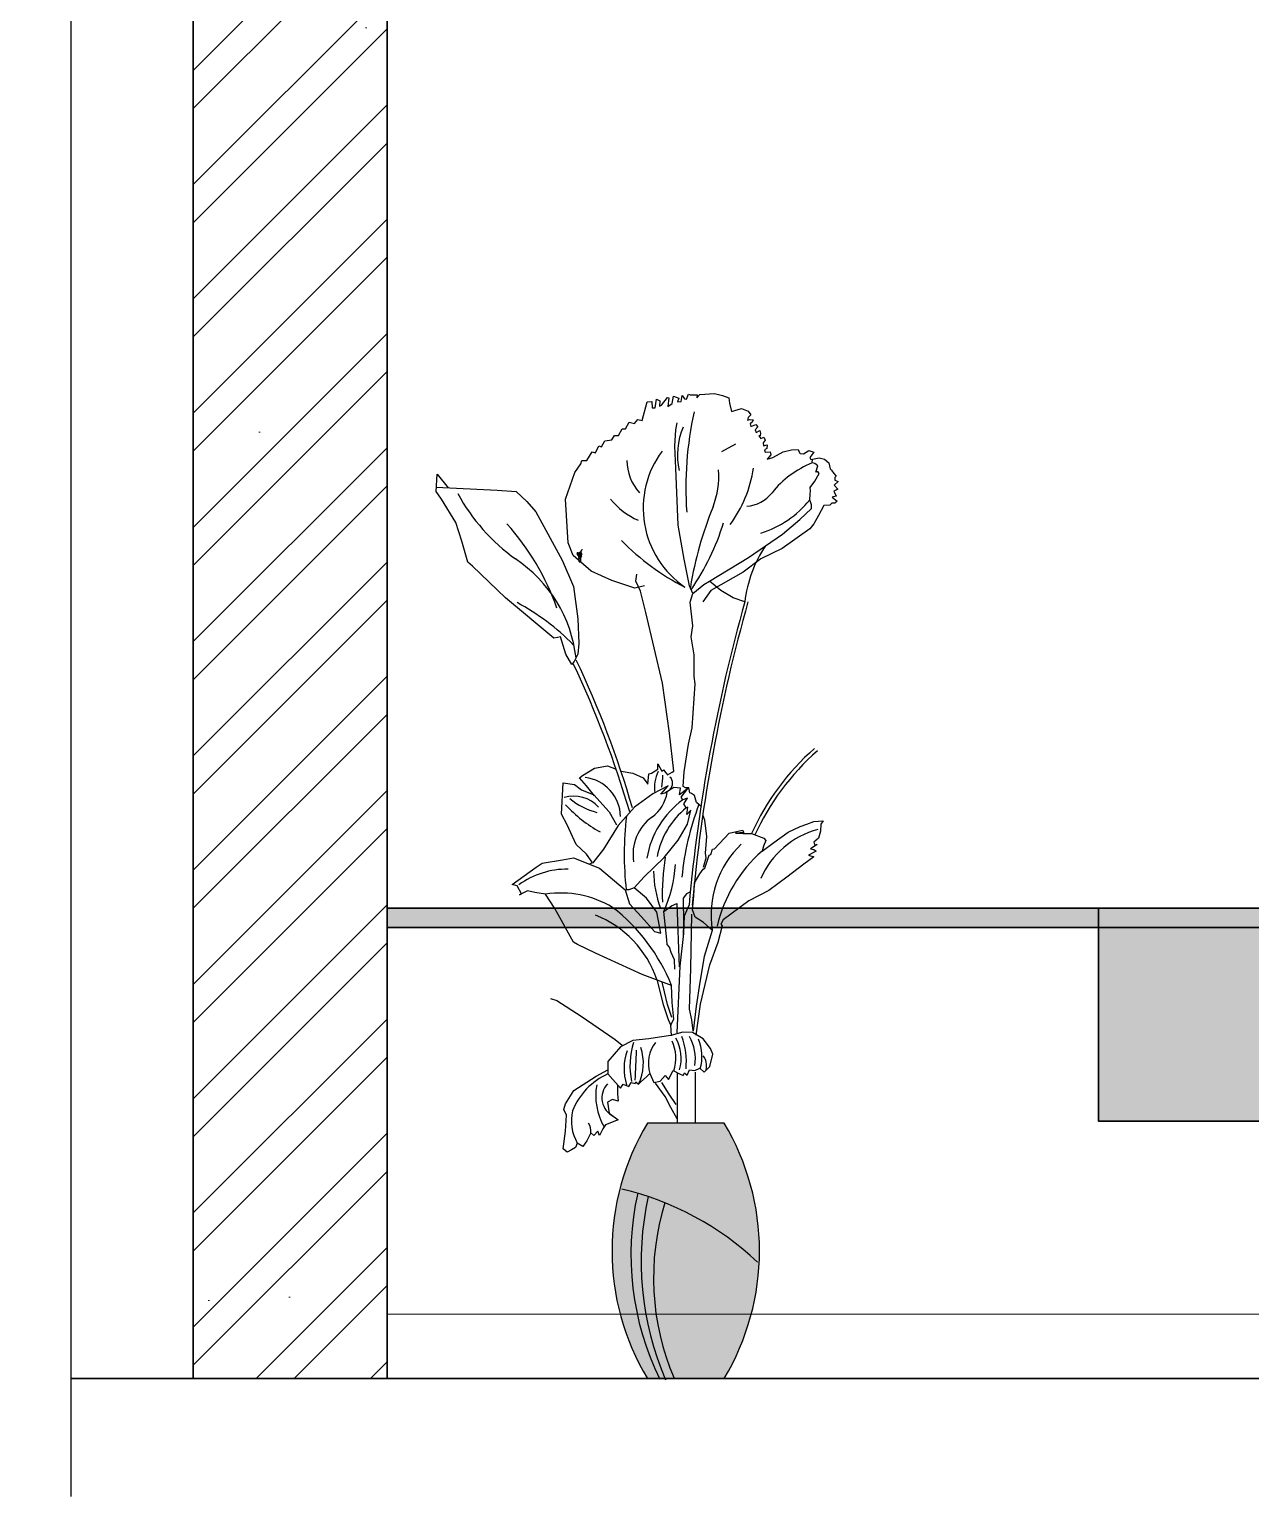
# Model space of a CAD drawing. Header units: millimetres. Extents: x 35877 to 3066687, y -650199 to -40525.
# Drawn here: x 149088 to 149144.7, y -179449.6 to -179381.5 of the extents above; entities that cross this region are included whole.
import ezdxf

# ---------------------------------------------------------------- set-up
doc = ezdxf.new("R2010")
doc.units = ezdxf.units.MM
doc.header["$MEASUREMENT"] = 0
doc.layers.add('AR HATCH-7', color=7, linetype='Continuous')
doc.layers.add('Interior', color=250, linetype='Continuous')
for name, color, linetype, lineweight in [('dim05', 1, 'Continuous', 13), ('el', 7, 'Continuous', 20), ('FURNITURE', 32, 'Continuous', 9), ('interior hatch', 253, 'Continuous', 5), ('SECTION ( SLAB PLine )', 104, 'Continuous', 30), ('XX~SLAB ( BEAM )~ ( DIM )', 7, 'Continuous', 9)]:
    doc.layers.add(name, color=color, linetype=linetype, lineweight=lineweight)

# ---------------------------------------------------------------- blocks, each defined once
blk = doc.blocks.new('A$C92db4de1')
h = blk.add_hatch(color=256)
h.dxf.hatch_style = 1
h.set_gradient(color1=(147, 149, 152), tint=1, name='CYLINDER')
h.paths.add_polyline_path([(13.35470408086258, 11.91123952606358), (9.795742517169856, 11.91123952606358, 0.2767160405686562), (9.795742517169856, 0.04803430116044183), (10.36105263055288, 0.04803430116044183, -0.1705623146553834), (9.345575379215006, 8.65010278155205, -0.02451028046727435), (10.61062077619863, 8.210756807691723, 0.1789257259584623), (11.04091307537965, 0.04803430116044183), (13.35470408086258, 0.04803430116044183, 0.2767160405686562)])
h.paths.add_polyline_path([(10.61062077619863, 8.210756807691723, 0.01507432830631594), (9.83753857636475, 8.495698098842695, 0.1572902252740674), (10.61889138056722, 0.04803430116044183), (11.04091307537965, 0.04803430116044183, -0.1789257259584624)], flags=17)
h.paths.add_polyline_path([(9.83753857636475, 8.495698098842695, 0.009432467090609287), (9.345575379215006, 8.65010278155205, 0.1705623146553833), (10.36105263055288, 0.04803430116044183), (10.61889138056722, 0.04803430116044183, -0.1572902252740675)], flags=17)
at = {"color": 116, "true_color": 0x136734}
blk.add_line((13.24454338903524, 43.07755484143308), (13.90270903360943, 43.44362366286259), dxfattribs=at)
at = {"color": 18, "true_color": 0x000000}
for p, q in [((6.531763522205438, 38.32534171174484), (6.528822239146393, 38.32534171174484)), ((6.533347135602526, 38.32398582745373), (6.531084575894056, 38.32398582745373)), ((6.531537132450467, 38.32534171174484), (6.531537132450467, 38.32963532456597)), ((6.536062251863768, 38.32172597872886), (6.53244224555965, 38.3212740588715)), ((6.537645865260856, 38.31969221464533), (6.534025858851237, 38.31969221464533)), ((6.534252248711709, 38.32375986753141), (6.534252248711709, 38.32601971624354)), ((6.539682258171524, 38.31788441048411), (6.535383528513194, 38.31765832584097)), ((6.53628841866157, 38.3212740588715), (6.53628841866157, 38.32534171174484)), ((6.542397151475598, 38.3153986018242), (6.536514585357509, 38.31494655725874)), ((6.538098421817267, 38.31946625471028), (6.538098421817267, 38.32217802329251)), ((6.546017157783353, 38.31065294443761), (6.53855097837004, 38.30974910472469)), ((6.543980987829855, 38.31359067296762), (6.539229701618751, 38.31291279317702)), ((6.539908424969326, 38.31765832584097), (6.539908424969326, 38.32037009443775)), ((6.552645583469712, 38.38264637259454), (6.540201951047493, 38.37970864407725)), ((6.542397151475598, 38.31494655725874), (6.542849708028371, 38.31991817458038)), ((6.546277004221338, 38.28346916652299), (6.543335721158655, 38.28166136236177)), ((6.544433544386266, 38.31336471303257), (6.545338434429141, 38.31788441048411)), ((6.54899189741991, 38.28392121108664), (6.546955727466411, 38.28075739794076)), ((6.551707013681153, 38.28482505081411), (6.548313174065697, 38.2859549751829)), ((6.551707013681153, 38.28437313095674), (6.549897010525456, 38.28053143800571)), ((6.554229419823969, 38.38242041267404), (6.550835580212151, 38.38083856844787)), ((6.551899723795941, 38.3038735229693), (6.551899723795941, 38.30929706014649)), ((6.555327020090772, 38.28572901524785), (6.552838293588138, 38.28663297968342)), ((6.553257170500729, 38.30274359861323), (6.553257170500729, 38.30545536719546)), ((6.558268303047953, 38.28708489953897), (6.553517016833212, 38.28979666813575)), ((6.554003030068998, 38.38242041267404), (6.554003030068998, 38.38626210562506)), ((6.55671814633024, 38.38196849280394), (6.554455586621771, 38.3788048043516)), ((6.55555318678671, 38.2852770953923), (6.555100630230299, 38.28301724665289)), ((6.558720636643557, 38.28640689505301), (6.556458299892256, 38.28233924216693)), ((6.557396869684453, 38.38219445273899), (6.557396869684453, 38.38581018575496)), ((6.559659429389285, 38.38129048830342), (6.557849426237226, 38.37970864407725)), ((6.560304472997814, 38.28753681940907), (6.558041913289344, 38.29002262805625)), ((6.559885596085223, 38.38174253286888), (6.559659429389285, 38.38581018575496)), ((6.56347192285466, 38.28889270370018), (6.559851916445041, 38.29070063255676)), ((6.560757029554225, 38.28708489953897), (6.560078306305513, 38.28256532679552)), ((6.562374322587857, 38.38106452838292), (6.560338152637996, 38.37790083993059)), ((6.563279435697041, 38.38106452838292), (6.562374322587857, 38.38400238159375)), ((6.563698312613269, 38.28844078384464), (6.562567032706283, 38.28256532679552)), ((6.566865762364614, 38.28889270370018), (6.56347192285466, 38.28392121108664)), ((6.566639595566812, 38.2895707082007), (6.565055759212555, 38.29160447229697)), ((6.569354488870886, 38.29002262805625), (6.566865762364614, 38.28392121108664)), ((6.567770652411127, 38.28979666813575), (6.567091929162416, 38.29318631652313)), ((6.575269619417668, 38.33332326001619), (6.572102169560821, 38.33332326001619)), ((6.57391217271288, 38.3358090686761), (6.573459616160108, 38.34032864141955)), ((6.576174509464181, 38.33151545585497), (6.573685782957909, 38.33106353598487)), ((6.575043229557195, 38.33332326001619), (6.576400899219152, 38.33965076162895)), ((6.578210902371211, 38.32835176740264), (6.575043229557195, 38.32835176740264)), ((6.580699628877483, 38.32405802988796), (6.576174509464181, 38.32451007445161)), ((6.58250963203318, 38.32270214558412), (6.576174509464181, 38.32066838150058)), ((6.576400899219152, 38.33015957156385), (6.57798451261624, 38.33513118887095)), ((6.57798451261624, 38.32789972283899), (6.578663235966815, 38.33309730008114)), ((6.583640911936527, 38.32021646163048), (6.578663235966815, 38.31976441706684)), ((6.580925795675284, 38.32518795424403), (6.581152185433893, 38.33241942028872)), ((6.582057075476769, 38.3220242657917), (6.582735798830981, 38.3267697984702)), ((6.584772191843513, 38.31953845713178), (6.584772191843513, 38.32338015008281)), ((6.594122202004655, 38.2063694429562), (6.592312198848958, 38.20275370992749)), ((6.597215824163868, 38.35908506160013), (6.592690927809599, 38.3595371061765)), ((6.596384761709487, 38.2059175230861), (6.594348591759626, 38.20343171442619)), ((6.595253481806139, 38.20659540287852), (6.594574758557428, 38.20975921603713)), ((6.599704550666502, 38.35614733308284), (6.595858377564582, 38.35614733308284)), ((6.597742208308773, 38.2063694429562), (6.597516041616473, 38.21179298012066)), ((6.600457324573654, 38.20614348302115), (6.598194764865184, 38.20162391026497)), ((6.603172217874089, 38.2063694429562), (6.598420931662986, 38.20230179007012)), ((6.600457324573654, 38.20682136281357), (6.598873488215759, 38.21021113590723)), ((6.602419666931382, 38.35185372027445), (6.599704550666502, 38.35185372027445)), ((6.601288387129898, 38.35411356899931), (6.601288387129898, 38.35976306609882)), ((6.602493494523515, 38.20614348302115), (6.602267327831214, 38.20840333174601)), ((6.602872223484155, 38.35185372027445), (6.602872223484155, 38.36247483469378)), ((6.604003503391141, 38.3509497558407), (6.604908393434016, 38.3563732930179)), ((6.607244780738256, 38.20682136281357), (6.604077330983273, 38.20885525160338)), ((6.604908393434016, 38.34823798724574), (6.605587116788229, 38.35275768469546)), ((6.608376060641604, 38.20614348302115), (6.605434777582559, 38.20071994584396)), ((6.605660944380361, 38.20569156315105), (6.605660944380361, 38.20343171442619)), ((6.610412230595102, 38.2059175230861), (6.606792224181845, 38.20252775000517)), ((6.644231520833273, 38.38682264088129), (6.640787719417858, 38.38911578502666)), ((6.645379529029015, 38.38108971817564), (6.641935504550929, 38.3845294967341)), ((6.646527314158448, 38.3673307285917), (6.641935504550929, 38.36847723831124)), ((6.645379529029015, 38.37535679545726), (6.643083512637531, 38.37650342988309)), ((6.647675322354189, 38.36159780588605), (6.643083512637531, 38.36159780588605)), ((6.652267131961707, 38.35701139288722), (6.644231520833273, 38.35701139288722)), ((6.646527314158448, 38.38682264088129), (6.651119123765966, 38.39255556359967)), ((6.646527314158448, 38.38108971817564), (6.651119123765966, 38.38567613116174)), ((6.646527314158448, 38.37421016102962), (6.651119123765966, 38.37764993960263)), ((6.647675322354189, 38.36847723831124), (6.652267131961707, 38.37077050716471)), ((6.655711156439793, 38.35013196046202), (6.648823330546293, 38.35013196046202)), ((6.651119123765966, 38.35815802731304), (6.655711156439793, 38.36847723831124)), ((6.654563148244051, 38.34898532603438), (6.659154957960709, 38.35930453703259)), ((6.679817989825096, 38.37077050716471), (6.691297625537118, 38.37421016102962)), ((6.683262014408683, 38.37879657402846), (6.690149617341376, 38.37879657402846)), ((6.689001609149273, 38.40516804345134), (6.684409799538116, 38.40516804345134)), ((6.687853824016202, 38.39714197658577), (6.684409799538116, 38.39943512073114)), ((6.690149617341376, 38.41663388887537), (6.686705815824098, 38.42122017716792)), ((6.686705815824098, 38.3845294967341), (6.693593418756791, 38.38567613116174)), ((6.687853824016202, 38.39140905386739), (6.695889435144636, 38.39255556359967)), ((6.690149617341376, 38.4040214090237), (6.695889435144636, 38.40746118759671)), ((6.690149617341376, 38.39714197658577), (6.694741426952532, 38.39943512073114)), ((6.691297625537118, 38.41663388887537), (6.694741426952532, 38.42122017716792)), ((6.716552690075332, 38.25381865934651), (6.716552690075332, 38.25955158205215)), ((6.716552690075332, 38.25267214962696), (6.723440293008025, 38.25267214962696)), ((6.719535285650636, 38.33873121604847), (6.730087975174683, 38.33305195581852)), ((6.720415368403337, 38.33812378625771), (6.720973870957096, 38.34314403733151)), ((6.72114449968285, 38.25955158205215), (6.72114449968285, 38.26528450477235)), ((6.72114449968285, 38.25840507233261), (6.728032102619181, 38.25840507233261)), ((6.722649155446561, 38.33951832814819), (6.727675455047574, 38.33812378625771)), ((6.724603914277395, 38.34119170360827), (6.725162416831154, 38.34816416369904)), ((6.726352134213812, 38.21854172492385), (6.729901212544064, 38.21837287847848)), ((6.72764406261922, 38.34197571745426), (6.732517040029052, 38.3371081548612)), ((6.727873295203608, 38.22056725868606), (6.72871818643398, 38.22512474082578)), ((6.728032102619181, 38.27101742749073), (6.733771920524305, 38.27101742749073)), ((6.728211207126151, 38.22022969050158), (6.733281000313582, 38.22022969050158)), ((6.728233957601333, 38.34509624633392), (6.728233957601333, 38.35402104014975)), ((6.729180110811285, 38.26987091777119), (6.729180110811285, 38.28019012876939)), ((6.729540276057378, 38.34359797758043), (6.735223595536809, 38.33954165855903)), ((6.730188493369496, 38.34704858005898), (6.730188493369496, 38.35457883196977)), ((6.733450067808008, 38.22174880964485), (6.730239124357468, 38.22174880964485)), ((6.730577259342681, 38.22225522426197), (6.731929129775381, 38.22546230899752)), ((6.732774021005753, 38.22411191159154), (6.733619135193294, 38.22715027458798)), ((6.733450067808008, 38.22377434340706), (6.739195907797694, 38.22326792880267)), ((6.734066359917051, 38.34880058401723), (6.740561806815094, 38.34393286379236)), ((6.734097787964856, 38.34955870560225), (6.734097787964856, 38.35485779023293)), ((6.734919928614545, 38.27445720606374), (6.734919928614545, 38.28706968590086)), ((6.734971005731495, 38.2249558943804), (6.738688928489864, 38.22444947976328)), ((6.73577307245796, 38.35178987286963), (6.73577307245796, 38.36043570842048)), ((6.735816120024538, 38.22529346256488), (6.736154031841579, 38.22917580834837)), ((6.736067713747616, 38.27675035019638), (6.741807531550876, 38.2778969846222)), ((6.737506125442451, 38.22664385997086), (6.74257591863352, 38.22546230899752)), ((6.738007082563854, 38.35374220659287), (6.738007082563854, 38.35792570758349)), ((6.738857995878789, 38.22715027458798), (6.739027063369576, 38.2310324956652)), ((6.739511738225701, 38.28477654175549), (6.739511738225701, 38.29509575276643)), ((6.739511738225701, 38.28362990734058), (6.748695357546239, 38.2824833976083)), ((6.739871954599948, 38.22799425737503), (6.745617794589634, 38.22765668920511)), ((6.741079001149046, 38.48060073158922), (6.741079001149046, 38.4898590447101)), ((6.741224048095319, 38.22934465478102), (6.741392892523436, 38.2317077567277)), ((6.741807531550876, 38.48198930756917), (6.749843365741981, 38.48542908614218)), ((6.742068939325691, 38.22951337652012), (6.74713895557943, 38.22968222296549)), ((6.74257591863352, 38.22985094469186), (6.743082897941349, 38.23288930768649)), ((6.743928012132528, 38.23069492749346), (6.745786861978559, 38.23440842684431)), ((6.743928012132528, 38.2308637739261), (6.74764593488726, 38.23052620575436)), ((6.744941168180958, 38.48831602900827), (6.744941168180958, 38.50451769384745)), ((6.745251556130825, 38.48886874000709), (6.753287167259259, 38.49116200884782)), ((6.747547349354136, 38.4968949315662), (6.75558296048257, 38.49804144128575)), ((6.747547349354136, 38.29394924304688), (6.747547349354136, 38.29853553133762)), ((6.696370941535861, 38.12681714552491), (6.630236061493633, 38.12681714552491)), ((6.632598021460581, 38.13626498552549), (6.69400898146705, 38.13626498552549)), ((6.63968390145601, 37.96620386553514), (6.634959981529391, 37.96620386553514)), ((6.642045861524821, 37.95439406553123), (6.634959981529391, 37.95439406553123)), ((6.637321941492701, 37.95439406553123), (6.634959981529391, 37.95439406553123)), ((6.64440782148813, 37.96856582552573), (6.637321941492701, 37.96856582552573)), ((6.646769781451439, 37.96856582552573), (6.63968390145601, 37.96856582552573)), ((6.64440782148813, 37.96620386553514), (6.63968390145601, 37.96620386553514)), ((6.646769781451439, 37.96620386553514), (6.63968390145601, 37.96620386553514)), ((6.653855661450507, 37.96856582552573), (6.646769781451439, 37.96856582552573)), ((6.653855661450507, 37.96620386553514), (6.646769781451439, 37.96620386553514)), ((6.670389381513814, 37.95439406553123), (6.660941541445936, 37.95439406553123)), ((6.670389381513814, 37.95439406553123), (6.660941541445936, 37.95439406553123)), ((6.677475261509244, 37.96620386553514), (6.670389381513814, 37.96620386553514)), ((6.679837221472553, 37.96620386553514), (6.677475261509244, 37.96620386553514)), ((6.684561141504673, 37.96620386553514), (6.677475261509244, 37.96620386553514)), ((6.686923101471621, 37.96620386553514), (6.679837221472553, 37.96620386553514)), ((6.686923101471621, 37.96620386553514), (6.679837221472553, 37.96620386553514))]:
    blk.add_line(p, q, dxfattribs=at)
at = {"color": 116, "true_color": 0x136734}
for points in [[(9.656888945322862, 36.84581134439395), (9.219310978998692, 36.73461196309108), (8.143962114965689, 37.09270052390639), (7.188093890992604, 37.53036335313118), (6.35171400379113, 38.2465361212071), (6.112745026959601, 38.84335184023439), (5.9932643824759, 40.87251309598832), (6.431365204214671, 42.10592296167852), (6.710163625106361, 42.50379865670948), (6.749993069162883, 42.66294719350844), (6.988954358304909, 42.66294719350844), (7.227923335049127, 43.06082288853941), (7.3872334236803, 43.02103575434558), (7.546543512307835, 43.33933718094522), (7.666031849166757, 43.29954569374786), (7.825341937794292, 43.57805998560252), (8.143962114965689, 43.61784711979453), (8.263442759533064, 43.81678714381269), (8.462582292220759, 43.81678714381269), (8.621892380848294, 44.13508421743063), (8.781202469479467, 44.13508421743063), (8.954306771280244, 44.4365522906628), (9.199403946960956, 44.37533930571408), (9.352585836742946, 44.55897390756036), (9.551725369427004, 44.51306634535467), (9.781498208656558, 45.38533178951366), (9.99595439010227, 45.40063285925498), (10.01127104337138, 45.10987771080545), (10.14913627988426, 45.10987771080545), (10.22573491702133, 45.50775340583641), (10.37891680680332, 45.43123935171934), (10.36360015353421, 45.18639611849903), (10.45550775164884, 45.23230368070472), (10.731238229273, 45.58426746052828), (10.79251252544782, 45.56896639078695), (10.74655488254211, 45.17109069575417), (10.94569441522981, 45.30881773482179), (11.00696871149194, 45.64548044490402), (11.2520658870817, 45.55366532104563), (11.19079159090688, 45.38533178951366), (11.35929013395798, 45.40063285925498), (11.40524777686369, 45.67608693736656), (11.51247202374361, 45.52305882858127), (11.60438730955138, 45.50775340583641), (11.69629490315856, 45.73729992231711), (11.77288584800408, 45.70669342985457), (11.91075108911537, 45.70669342985457), (12.10989062180306, 45.70669342985457), (12.09457397312872, 45.56896639078695), (12.2324392096416, 45.72199449959589), (12.90644875723228, 45.76790206180158), (13.27408683297108, 45.67608693736656), (13.5804583002282, 45.56896639078695), (13.61109160217165, 45.32411880456311), (13.70300688807038, 44.94154853227701), (14.16255256201111, 45.07927557191761), (14.46892402926824, 44.95684960201834), (14.59147262161787, 44.78852042346807), (14.46892402926824, 44.65079338442229), (14.43828303954797, 44.52837176809953), (14.53019832544305, 44.55897390756036), (14.69869686849415, 44.54367283781903), (14.65273922559209, 44.4365522906628), (14.56083162738651, 44.36003823654573), (14.59147262161787, 44.23761661964818), (14.82124545633633, 44.32943174408319), (14.91315304985619, 44.22231119747994), (14.79061214979447, 44.08458851086289), (14.83656210500703, 43.9621625415366), (15.00506833575128, 44.05398201894968), (15.03570163769473, 43.93155604905041), (15.02038498902039, 43.80913443272766), (14.95911069284921, 43.80913443272766), (15.06634263192609, 43.68671281640491), (15.20420786843897, 43.74792144777712), (15.26547447692064, 43.61019876171304), (15.17356687880238, 43.48777279238857), (15.18888352747672, 43.35004575274615), (15.35738975822096, 43.39595766797538), (15.34207310954662, 43.2123230667039), (15.23484117497719, 43.15111008232816), (15.26547447692064, 43.0439895351501), (15.49525499933225, 43.05929495789496), (15.52588830127206, 42.92156791882735), (15.35738975822096, 42.72262789481101), (15.61780358708347, 42.79914194892808), (16.09267359739169, 43.05929495789496), (16.47562832648691, 43.15111008232816), (16.79731644701315, 43.16641115147286), (16.85859074318796, 43.01338304268756), (16.88922404513141, 42.98277655019956), (17.04241362260291, 42.96747548045823), (17.28750311050317, 43.12050358984197), (17.51727594522163, 43.0439895351501), (17.33752058915707, 42.7955071288543), (17.37737310088778, 42.71588932986924), (17.76258073003555, 42.78223459339461), (18.01495946614887, 42.72915751173059), (18.21420664499601, 42.55665373132433), (18.28062493540347, 42.27799143461016), (18.33375649267327, 42.21164181750828), (18.4400196025199, 42.06567440142135), (18.54628271696856, 41.93297952019748), (18.4931511597897, 41.8666299030956), (18.4931511597897, 41.74720320490451), (18.65254582681519, 41.69412612268752), (18.46658538110933, 41.52162234228126), (18.62598004822576, 41.33584602698829), (18.45329864796804, 41.24296004554526), (18.54628271696856, 41.00410664803712), (18.37360131211244, 40.96429774825629), (18.59941426963633, 40.77852143296332), (18.4931511597897, 40.68563545154211), (18.34703553812142, 40.68563545154211), (18.26733820226218, 40.59274511709555), (17.97511464211129, 40.5794769346594), (17.73601495144612, 40.11503832205744), (17.52348872255607, 39.71694932657738), (17.33752058915707, 39.4913684645071), (16.047238814499, 38.58306388596429), (15.05519346047731, 38.09854887682195), (14.23950489308118, 37.48190053384496), (12.74041071895044, 36.62299033327326), (12.36682898591971, 36.10088649468707)], [(12.29879576691019, 26.59291499063511), (12.07868041448819, 26.79281269192506), (11.97863008188506, 27.11264640161789), (11.83856576835387, 27.21259307576292), (11.75852242175097, 27.23258676360092), (11.71850075295515, 27.47246313454343), (11.55842175663201, 27.47246313454343), (11.45837141951779, 27.53243113903409), (11.49839309282106, 28.21208158165246), (11.6984937578527, 29.49142077513352), (11.87858743705874, 30.25102855705882), (12.0059263252042, 32.30269957956261), (11.9695415859278, 32.62980293057262), (11.9695415859278, 33.64746118446419), (11.82401802278036, 34.48339148562263), (11.8967798043559, 34.99222278934576), (11.78763328819332, 36.08256874180188), (11.8967798043559, 36.48236414437815), (11.75125624120847, 36.84581134439395), (11.50511335018746, 38.07971310773792), (11.21852588883121, 39.66539146900141), (11.10829520949846, 42.30818003158493), (11.06420601284481, 43.32125014111261), (11.10829520949846, 44.0920627460473), (11.17122265500439, 44.40594579819845)], [(11.8967798043559, 36.48236414437815), (12.40976459406374, 36.90929663566385), (12.67430746169339, 37.06345654519464), (14.48204907080071, 38.16461989673917), (16.06932932593554, 39.24376102676069), (16.86296560731353, 39.92648038967673), (17.41410362398892, 40.43301762091869), (17.41410362398892, 40.60920410557264), (17.32592523067797, 40.82943503444585), (17.34796982900662, 41.09371476171327), (17.37001442733163, 41.24787467066926), (17.34796982900662, 41.40203893320177), (17.56842349538056, 41.71036310413729), (17.76683256802062, 42.06273607342337), (17.70069877303831, 42.15082931603683), (17.61251269203422, 42.12880709334058), (17.70069877303831, 42.41510904272945), (17.56842349538056, 42.52522450744254), (17.43614822231757, 42.54724672956399), (17.45175705410657, 42.72262789480919)], [(1.547108695376664e-06, 41.43064736240012), (2.832244127683225, 41.29092661362301), (3.706385095760197, 41.22106406274361), (4.195910497801378, 40.76696836360679), (4.615503701457783, 40.27793921226476), (5.839305670298927, 38.04238546287343), (6.363793329895998, 36.81981911486037), (6.573589929470472, 35.31780256213824), (6.608559874719504, 34.16509876500459), (6.573589929470472, 33.67606961421552), (6.398759431387589, 33.32676338870442), (6.293861127003765, 33.18704046287348), (6.014140016824967, 33.67606961421552), (5.769373472001462, 34.47946936236076), (5.629509070720815, 34.44454026311359), (5.454682411975227, 34.40961116388826), (3.216867381495831, 36.29586086484596), (1.678366664942587, 37.7629396117627), (1.468570065368112, 37.93759381276868), (1.188841262897768, 38.91564776189807), (0.9091201527189696, 39.78891006090089), (0.2447680919322011, 40.87176001373336), (1.547108695376664e-06, 41.22106406274361), (0.03497149235772667, 42.02446381086702), (0.5594591519547976, 41.39571826317479)], [(8.565414813732787, 28.25264831861205), (8.572643587744096, 28.24994030229573), (9.125027232188586, 28.14483087741246), (9.598497833139845, 27.93461202824255), (9.808932631174685, 27.64555893390934), (9.861541328427847, 28.11855134526559), (9.993063073685335, 28.14483087741246), (10.2824032275239, 28.32877019445732), (10.2824032275239, 28.59154375606886), (10.4665336701255, 28.24994030229573), (10.54544672281554, 28.30249501473736), (10.65066411723819, 28.17110605713242), (10.72956947763669, 28.06599663282395), (10.94000427107676, 28.19738558985409), (11.01891731916839, 28.24994030229573), (10.81756332939403, 30.00894517595771), (10.48910112846715, 32.3332059513159), (9.722684194926842, 35.61450836813128), (9.476341386882268, 36.59890039929815), (9.257364025259449, 37.06375255438797), (9.312110288716212, 37.39188323123562)], [(14.31570347402157, 36.10088649468707), (13.77659118273732, 36.29264393966332), (13.20340088004014, 36.62299033327326), (12.67430746169339, 37.06345654519464)], [(7.336354548824602, 27.09373227736796), (6.9681013468944, 27.56672468874604), (6.652449154440546, 27.93461202824255), (6.783970899785345, 28.03972145310399), (7.336354548824602, 28.38132490687713), (7.941346890525892, 28.48643433118559), (8.345855186598783, 28.33489893340084)], [(7.231137149894494, 24.01927507482469), (6.9681013468944, 24.3871580607447), (6.494623058253637, 24.83387529240463), (6.073761159070273, 25.75358493541717), (5.810717663865944, 26.25285687951873), (5.889630711957579, 27.69811364575435), (6.415710010162002, 27.61927940118767), (6.731362202619493, 27.38278537170117), (7.310050197989767, 27.1462869898096), (8.020259943212295, 26.35796630437835), (8.362208794307662, 25.75358493541717)], [(9.178128034003748, 22.82193481395916), (9.651106534991413, 23.33605946072203), (10.57175106905561, 24.22949392401642), (11.22935211260483, 25.04409414214751), (11.65021401629929, 25.77986011513713), (11.8080401079751, 26.43679619653994), (11.62390966546081, 26.22657734679524), (11.67651836262667, 26.56818515357008), (11.59760531453503, 26.54190562084841), (11.49238792011602, 26.72584929087316), (11.65021401629929, 26.98862285250652), (11.43977921835176, 26.90978860734322), (11.36086617017281, 27.04117756492633), (11.67651836262667, 27.43534008414281), (11.28196081436909, 27.1462869898096), (11.33456951162225, 27.46161526386277), (11.01891731916839, 27.48789479658444), (10.59805541998139, 27.2251212349729), (10.41392497287234, 27.17256652253127), (10.75587382396407, 27.56672468874604), (10.04567177094214, 27.19884170225123), (9.203940284878627, 26.56818515357008), (8.441121842399298, 25.72730540269549), (7.757216448011604, 24.62365644323472), (7.257441500732966, 23.99299554155004), (7.125919755388168, 23.94044082910841)], [(12.79768646804223, 20.86557879008433), (12.39414806998684, 21.2255174093043), (12.01942835066438, 21.47027793380221), (11.88972122853011, 21.80142094081566), (11.94736627376915, 22.46371130781881), (11.97619264478635, 23.05401046893166), (12.23561458134282, 23.47154031146238), (12.37973104284174, 23.70190085335526), (12.46620245918893, 23.74509209459029), (12.6685175813036, 24.33777674291014), (12.73462830861536, 24.38180812814608), (12.82278363416845, 24.62398292399484), (12.91093895521044, 24.64599644008922), (13.59412157724728, 25.37252082821215), (14.21118578427922, 25.50461498447112), (14.27730419928412, 25.39453869790486), (13.88061677242513, 25.37252082821215), (14.23322269031632, 25.35050731209594), (14.62991011717531, 25.35050731209594), (15.20290819522415, 25.13034603236338), (15.29105582857301, 25.02026539222061), (15.1808635922971, 24.75607708025382), (15.11475286958375, 24.53591579994645), (15.66570634479649, 24.93220262174873), (16.32685205619418, 25.41655221402289), (16.87780553591438, 25.68074487896774), (17.18633763713297, 25.79082116613063), (17.51691433667656, 25.9009018056986), (17.9576755802118, 25.94493319093453), (17.84748334853066, 25.79082116613063), (17.82544643789515, 25.46058359923518), (17.73729111694047, 25.13034603236338), (17.51691433667656, 24.95422049086665), (17.56098815335281, 24.82212633460767), (17.67118038962872, 24.84413985070387), (17.36264828381536, 24.64599644008922), (17.51691433667656, 24.60196505487511), (17.62709888066456, 24.53591579994645), (17.27449296277337, 24.33777674291014), (17.51691433667656, 24.27172748798148), (17.05410849490727, 23.91947205198812), (16.26073364118929, 23.32504617314953), (15.42328497088965, 22.70860242461822), (14.49768097485867, 22.22425283294069), (13.30762638206943, 21.34361641886608), (13.19743415038829, 21.14547300825143), (13.27222661350606, 21.07075501402323)], [(12.39883841173287, 23.79435588028173), (12.51890342713159, 24.2141406171213), (12.498888744336, 24.43402765324754), (12.55892509583646, 25.21362477000912), (12.45887476332427, 25.9732325519326), (12.37883142122882, 26.17313025322255)], [(10.91419202480029, 15.96352961502816), (10.8878876738745, 16.46280155912791), (11.0194094192193, 16.72557512073945), (10.94049637563512, 17.51389580617069), (10.91419202480029, 18.30222084458183), (9.5463812360249, 18.80148843567986), (7.389447658439167, 19.80003232385752), (6.547723855474032, 20.19419484305217), (6.363593412959744, 20.29930426736064), (5.495557571462996, 21.87594999177782), (5.074695672275993, 22.53288607260583), (4.574920725000993, 22.61171596476743), (4.232971873992938, 22.69055020993073), (3.864710979774827, 22.50660653990599), (3.962370519686374, 22.55538677822551), (3.752085771724524, 22.91685661460542), (3.522762128683098, 22.97959895126223), (4.627529422254156, 23.79419916941515), (4.916869576092722, 23.9781428394399), (5.863818465681106, 24.13580697619), (6.363593412959744, 24.21464122133148), (7.573578100953455, 23.74164445697352), (8.757258447214554, 22.74310492237237), (8.967693240654626, 22.08616884096955), (9.520076885099115, 21.48178747200836), (10.12506923139154, 20.79857621146039), (10.41441707292324, 20.71974196687188), (10.23028663040895, 21.69200632175307), (9.756816029461334, 22.34894240315589), (9.178128034003748, 22.82193481395916), (8.941388889728842, 22.74310492237237), (8.809867144380405, 22.74310492237237)], [(11.80158128287076, 22.64882160258458), (11.61418297555429, 22.54273273543913), (11.45735646405228, 22.34852886009503), (11.47176580341693, 21.18232616804744), (11.45735646405228, 20.59202265393287)], [(11.06622055290427, 19.04614013344144), (11.05180352125171, 19.49246123460216), (10.893270032695, 19.82360859461551), (10.82120795579976, 20.0683647661117), (10.70591786072328, 20.19794284346062), (10.69150083366549, 20.41390775572836), (10.56179371153121, 21.7240885077299), (10.91453803094919, 21.9935701627146), (11.16910815638767, 22.10376833617192), (11.26999659979265, 19.16666380778224)], [(11.17786602157503, 16.09142305084424), (11.30938776692346, 19.19215978610919), (11.49351821403252, 20.71624644450822), (11.5198225603599, 21.53084666323412), (11.73024967070523, 22.03011860673905)], [(11.90205451701695, 22.000286962666), (11.91600936000032, 22.10344819398597)], [(11.91438011321588, 16.19653247572751), (11.86177141596272, 16.69580441923063), (11.7565540169453, 17.19507201032866), (11.80916271419846, 19.08705036122592), (11.86177141596272, 21.60968090782444)], [(12.79799403564903, 20.84556769023584), (12.42327431181548, 19.63617375637841), (12.23592214444216, 18.45557108114917), (12.06297162423289, 17.33255963035845), (11.91885515813556, 16.18075256733755)], [(12.06297162423289, 15.99358326615038), (12.26474082325876, 17.4333420954772), (12.69710558773659, 19.26183515510638), (13.07182530705904, 20.31285975300671), (13.27359450608856, 21.07592823212872)], [(10.23030969808315, 18.57101906647586), (10.53296734042669, 17.41921200347679), (10.76356291056072, 16.71373039519312), (10.87886069324304, 16.44017861206521)], [(10.92209639911744, 16.81451286033553), (10.73473653945257, 17.41921200347679), (10.59062007795364, 17.99511553498814), (10.47532229527496, 18.45583661932687)], [(5.307744059489778, 17.6855072060207), (5.597091901021486, 17.60667731385911), (6.728163545431016, 16.87090698731481), (8.306401435354928, 15.79353320755035), (8.62205362781242, 15.53075964593882)], [(9.85834267123937, 15.81981274027203), (9.12182857508742, 15.74097849510872), (8.543140579720784, 15.45192975377722), (7.964452584350511, 14.76871414022753), (7.964452584350511, 14.19061230398802), (8.543140579720784, 13.53367622313817), (8.674662329573039, 13.71761989260995), (8.93769813257677, 13.61251046772668), (9.042915526995785, 13.79644978477154), (9.22704597410484, 13.74389507232991), (9.253350324943312, 13.82272931749321), (9.384872070288111, 13.71761989260995), (9.490089469309169, 13.82272931749321), (9.75312527222195, 14.05922334638308), (9.910951368492533, 14.21688748368615), (10.09508181100682, 13.79644978477154), (10.38442196484539, 13.84900449721317), (10.62116110920761, 14.11177805882471), (10.77897951770137, 13.92783874235465), (10.98941431114145, 14.34827644071629), (11.25245780634214, 14.21688748368615), (11.46288491208907, 14.11177805882471), (11.51549360925492, 14.24316701640782), (11.64701535919812, 14.13805759154639), (11.75223275362077, 14.37455162101105), (11.98897189798299, 14.34827644071629), (12.2257033545684, 14.45338586559956), (12.43613814800847, 14.26944219612778), (12.69917395092125, 14.53222011074104), (12.83069570086445, 15.11032194700238), (12.72547830184703, 15.37309550861391), (12.38352945075167, 15.81981274027203), (11.88375449896557, 16.10886148160353), (11.43658056116328, 16.1351410143252), (10.88419691671879, 15.9774768775751), (10.35811761851801, 15.89864263241179), (9.85834267123937, 15.81981274027203)], [(8.411618834372348, 13.66506518016831), (8.411618834372348, 13.27090266095183), (8.437923180699727, 12.92929485417699), (8.174887377786945, 13.00812909934029), (7.938148233424727, 12.87674014175718), (8.017061281516362, 12.37746819765744), (8.437923180699727, 12.06213992360426), (7.859235185329453, 11.8256458947144), (7.727713439984655, 11.64170222466782), (7.569895031490887, 11.32637395061465), (7.490981987910345, 11.53659279980639), (7.30685154080129, 11.32637395061465), (7.175329795540165, 11.45775855521788), (6.991207036124251, 11.08987556814827), (6.807076593522652, 10.82710200653673), (6.544033098318323, 10.98476614383981), (6.465120050226687, 10.7745472940951), (6.280997295405541, 10.66943786978663), (6.070562497370702, 10.56432844490337), (5.886432054860052, 10.72199258165347), (5.991649453877471, 11.53659279980639), (6.044258151043323, 12.27235877277417), (5.912736401187431, 12.53513233498234), (5.991649453877471, 12.79791024959559), (6.386214689828194, 13.42856679827673), (7.412068935220304, 14.08550287910475), (7.964452584350511, 14.37455162101105)], [(11.17575152304562, 12.11451180659242), (10.8864036814266, 12.6400589303903), (10.62336019082431, 13.13933087449004), (10.17619394079884, 13.76998742259639)], [(11.12314282579246, 12.77144788799524), (10.80749063333496, 13.24444029934966), (10.46554178233055, 13.79626695531806)], [(11.17575152304562, 14.24297983395081), (11.17575152304562, 11.91123952606358)], [(12.01747532592708, 14.26925936667249), (12.01747532592708, 11.91123952606358)]]:
    blk.add_lwpolyline(points, dxfattribs=at)
at = {"color": 18, "true_color": 0x000000}
for points in [[(6.665665461478056, 38.15279870552331), (6.653855661450507, 38.15516066552664), (6.63968390145601, 38.15752262552996), (6.627874101530324, 38.15752262552996), (6.618426261466084, 38.15516066552664), (6.616064301502774, 38.15279870552331), (6.618426261466084, 38.15752262552996), (6.618426261466084, 38.16224654552389)], [(6.632598021460581, 38.13390302552216), (6.632598021460581, 38.13626498552549), (6.630236061493633, 38.14098890553214), (6.627874101530324, 38.14335086552273), (6.623150181498204, 38.15043674553272), (6.618426261466084, 38.15043674553272), (6.616064301502774, 38.15279870552331)], [(6.618426261466084, 38.16224654552389), (6.627874101530324, 38.16224654552389), (6.63968390145601, 38.16224654552389), (6.653855661450507, 38.15752262552996), (6.668027421546867, 38.15516066552664), (6.679837221472553, 38.15516066552664), (6.677475261509244, 38.15516066552664)], [(6.696370941535861, 38.14098890553214), (6.69400898146705, 38.13626498552549), (6.69400898146705, 38.13390302552216), (6.696370941535861, 38.12681714552491), (6.69873290149917, 38.12445518553614), (6.703456821429427, 38.11736930552615), (6.620788221429393, 38.11736930552615), (6.625512141461513, 38.12445518553614), (6.627874101530324, 38.12681714552491), (6.630236061493633, 38.12681714552491), (6.632598021460581, 38.13390302552216)], [(6.679837221472553, 38.15279870552331), (6.691647021503741, 38.15279870552331), (6.69873290149917, 38.15516066552664), (6.691647021503741, 38.15279870552331), (6.68928506143493, 38.15279870552331), (6.677475261509244, 38.15279870552331)], [(6.679837221472553, 38.15516066552664), (6.68928506143493, 38.15516066552664), (6.69873290149917, 38.15752262552996), (6.703456821429427, 38.16224654552389), (6.705818781498238, 38.16224654552389), (6.708180741461547, 38.15752262552996)], [(6.695889435144636, 38.41319411030236), (6.691297625537118, 38.40975433174208), (6.687853824016202, 38.41204760058281)], [(6.69873290149917, 38.15516066552664), (6.703456821429427, 38.15752262552996), (6.708180741461547, 38.15752262552996), (6.705818781498238, 38.15516066552664), (6.703456821429427, 38.15516066552664), (6.705818781498238, 38.15516066552664), (6.703456821429427, 38.15516066552664), (6.701094861462479, 38.15279870552331), (6.696370941535861, 38.14807478552939), (6.696370941535861, 38.14098890553214)], [(6.732623912332201, 38.26413799505281), (6.724588301203767, 38.26413799505281), (6.724588301203767, 38.27216406191656)], [(6.691647021503741, 37.96856582552573), (6.68928506143493, 37.96856582552573), (6.691647021503741, 37.96856582552573), (6.69400898146705, 37.97328974553238), (6.696370941535861, 37.97565170552298), (6.696370941535861, 37.9780136655263), (6.701094861462479, 38.01580502552679), (6.705818781498238, 38.04178658552337), (6.710542701530358, 38.06304422552785), (6.712904661493667, 38.07721598552052), (6.715266621456976, 38.09374970553108), (6.715266621456976, 38.098473625525), (6.608978421503707, 38.098473625525), (6.611340381467016, 38.10083558552833), (6.611340381467016, 38.10792146552558), (6.613702341535827, 38.11028342552891), (6.616064301502774, 38.11500734552283), (6.620788221429393, 38.11736930552615)], [(6.613702341535827, 38.06304422552785), (6.611340381467016, 38.07721598552052), (6.608978421503707, 38.09374970553108), (6.608978421503707, 38.098473625525)], [(6.613702341535827, 38.06304422552785), (6.618426261466084, 38.04178658552337), (6.623150181498204, 38.01580502552679), (6.627874101530324, 37.9780136655263), (6.627874101530324, 37.97565170552298), (6.630236061493633, 37.97328974553238), (6.632598021460581, 37.96856582552573), (6.634959981529391, 37.96856582552573), (6.632598021460581, 37.96856582552573)], [(6.632598021460581, 37.95439406553123), (6.630236061493633, 37.95439406553123), (6.632598021460581, 37.95439406553123), (6.630236061493633, 37.95439406553123), (6.627874101530324, 37.95439406553123), (6.627874101530324, 37.95675602552183), (6.627874101530324, 37.96147994552848), (6.630236061493633, 37.96384190553181), (6.630236061493633, 37.96620386553514)], [(6.632598021460581, 37.96620386553514), (6.634959981529391, 37.96620386553514), (6.632598021460581, 37.96620386553514), (6.630236061493633, 37.96620386553514), (6.632598021460581, 37.96620386553514), (6.634959981529391, 37.96620386553514), (6.634959981529391, 37.96856582552573), (6.63968390145601, 37.96856582552573), (6.637321941492701, 37.96856582552573), (6.634959981529391, 37.96856582552573), (6.634959981529391, 37.96620386553514), (6.637321941492701, 37.96620386553514), (6.632598021460581, 37.96620386553514), (6.634959981529391, 37.96620386553514), (6.63968390145601, 37.96620386553514), (6.637321941492701, 37.96620386553514), (6.64440782148813, 37.96620386553514), (6.637321941492701, 37.96620386553514)], [(6.686923101471621, 37.95439406553123), (6.679837221472553, 37.95439406553123), (6.668027421546867, 37.95439406553123), (6.656217621519318, 37.95439406553123)], [(6.679837221472553, 37.95439406553123), (6.691647021503741, 37.95439406553123), (6.686923101471621, 37.95439406553123), (6.679837221472553, 37.95439406553123), (6.682199181541364, 37.95439406553123), (6.672751341477124, 37.95439406553123), (6.660941541445936, 37.95439406553123), (6.682199181541364, 37.95439406553123), (6.68928506143493, 37.95439406553123)], [(6.686923101471621, 37.96856582552573), (6.68928506143493, 37.96856582552573), (6.686923101471621, 37.96856582552573), (6.684561141504673, 37.96856582552573), (6.68928506143493, 37.96856582552573), (6.68928506143493, 37.96620386553514), (6.691647021503741, 37.96620386553514), (6.68928506143493, 37.96620386553514), (6.691647021503741, 37.96620386553514), (6.68928506143493, 37.96620386553514), (6.684561141504673, 37.96620386553514)], [(6.691647021503741, 37.96620386553514), (6.686923101471621, 37.96620386553514), (6.684561141504673, 37.96620386553514), (6.68928506143493, 37.96620386553514), (6.686923101471621, 37.96620386553514)], [(6.69400898146705, 37.95439406553123), (6.691647021503741, 37.95439406553123), (6.69400898146705, 37.95439406553123), (6.691647021503741, 37.95439406553123), (6.686923101471621, 37.95439406553123), (6.68928506143493, 37.95439406553123), (6.696370941535861, 37.95439406553123), (6.696370941535861, 37.96147994552848), (6.69400898146705, 37.96147994552848), (6.696370941535861, 37.96147994552848), (6.69400898146705, 37.96384190553181), (6.69400898146705, 37.96620386553514), (6.691647021503741, 37.96620386553514), (6.69400898146705, 37.96620386553514)], [(6.715266621456976, 38.098473625525), (6.712904661493667, 38.10083558552833), (6.712904661493667, 38.10792146552558), (6.710542701530358, 38.11028342552891), (6.708180741461547, 38.11500734552283), (6.703456821429427, 38.11736930552615)]]:
    blk.add_lwpolyline(points, dxfattribs=at)
for points in [[(6.679837221472553, 38.15279870552331), (6.677475261509244, 38.15279870552331), (6.665665461478056, 38.15279870552331), (6.668027421546867, 38.15279870552331)], [(6.630236061493633, 37.96147994552848), (6.627874101530324, 37.96147994552848)], [(6.634959981529391, 37.95439406553123), (6.630236061493633, 37.95439406553123), (6.627874101530324, 37.95439406553123)], [(6.634959981529391, 37.96147994552848), (6.630236061493633, 37.96147994552848)], [(6.64440782148813, 37.95439406553123), (6.637321941492701, 37.95439406553123), (6.632598021460581, 37.95439406553123), (6.637321941492701, 37.95439406553123), (6.64440782148813, 37.95439406553123), (6.642045861524821, 37.95439406553123), (6.660941541445936, 37.95439406553123), (6.651493701487198, 37.95439406553123), (6.64440782148813, 37.95439406553123), (6.651493701487198, 37.95439406553123), (6.642045861524821, 37.95439406553123)], [(6.642045861524821, 37.96147994552848), (6.634959981529391, 37.96147994552848)], [(6.651493701487198, 37.96147994552848), (6.660941541445936, 37.96147994552848), (6.651493701487198, 37.96147994552848), (6.642045861524821, 37.96147994552848)], [(6.660941541445936, 37.96856582552573), (6.653855661450507, 37.96856582552573), (6.64440782148813, 37.96856582552573), (6.646769781451439, 37.96856582552573)], [(6.660941541445936, 37.96620386553514), (6.653855661450507, 37.96620386553514), (6.64440782148813, 37.96620386553514), (6.651493701487198, 37.96620386553514), (6.64440782148813, 37.96620386553514), (6.646769781451439, 37.96620386553514)], [(6.660941541445936, 37.96620386553514), (6.651493701487198, 37.96620386553514), (6.653855661450507, 37.96620386553514)], [(6.670389381513814, 37.96856582552573), (6.660941541445936, 37.96856582552573)], [(6.684561141504673, 37.96620386553514), (6.679837221472553, 37.96620386553514), (6.670389381513814, 37.96620386553514), (6.679837221472553, 37.96620386553514), (6.670389381513814, 37.96620386553514), (6.660941541445936, 37.96620386553514)], [(6.682199181541364, 37.96147994552848), (6.672751341477124, 37.96147994552848), (6.660941541445936, 37.96147994552848), (6.672751341477124, 37.96147994552848)], [(6.677475261509244, 37.96856582552573), (6.679837221472553, 37.96856582552573), (6.670389381513814, 37.96856582552573), (6.677475261509244, 37.96856582552573), (6.684561141504673, 37.96856582552573)], [(6.679837221472553, 37.95439406553123), (6.670389381513814, 37.95439406553123)], [(6.68928506143493, 37.96147994552848), (6.682199181541364, 37.96147994552848)], [(6.69400898146705, 37.96147994552848), (6.68928506143493, 37.96147994552848)]]:
    blk.add_lwpolyline(points, close=True, dxfattribs=at)
blk.add_lwpolyline([(13.35470408086258, 0.04803430116044183, 0.2767160405686562), (13.35470408086258, 11.91123952606358), (9.795742517169856, 11.91123952606358, 0.2767160405686562), (9.795742517169856, 0.04803430116044183)], format="xyb", close=True, dxfattribs=at)
at = {"color": 116, "true_color": 0x136734}
for centre, radius, start, end in [((27.97029354120605, 41.40678073298477), 16.39131592312934, 167.6052084611185, 184.0164355924937), ((14.44629796610388, 42.94283601573989), 3.256231458314059, 157.0263106169307, 193.3034425902798), ((14.03587901105493, 40.45148461257122), 4.435311724459547, 143.3010597600116, 235.6374570715217), ((11.12136282017673, 42.68706069973632), 2.277130132886179, 180.6067408875625, 221.8765833054621), ((8.720732646022952, 43.25590646214187), 6.077688793595144, 324.0607467381485, 351.0129164450044), ((19.13020666326338, 38.32444112404301), 4.549936393128451, 111.8591234335049, 141.3210962913159), ((9.1239334594502, 41.94621227489006), 3.985955418219975, 338.9537889255776, 3.967488078508939), ((8.992258207796112, 45.47972434023904), 9.099870801602506, 208.5438251480652, 234.2707990779712), ((10.66491026726362, 42.89631980924059), 3.276912959801911, 218.1407573231672, 246.7027486681875), ((14.30541867362626, 42.14018159335501), 1.6016678764343, 273.7604306146929, 322.6261390843882), ((28.67955575893575, 34.02490027214117), 17.11384189110101, 157.71476366728, 170.7110033816334), ((13.60338858753676, 43.86605932645216), 4.803994812819685, 287.7200818680163, 320.7944777011283), ((-5.374700486427173, 31.9456454411702), 11.63413749332308, 19.41729350150829, 41.93496451544956), ((2.470657048110297, 43.10572342207706), 11.3569376040302, 325.4449152909974, 342.9456294247106), ((16.6775826611447, 46.85599230575463), 11.30451912452712, 224.3930645343893, 242.926190912364), ((20.11747356508931, 35.44009758022548), 5.839278910832498, 146.0140884462205, 173.5023328582297), ((0.1328279494809976, 32.77005580440709), 6.395303208423587, 6.56665649805988, 56.33104353072082), ((88.85060508517927, 15.13244415968256), 77.4282063077592, 164.2874433556749, 174.8890428561681), ((88.99609789296301, 15.13244415968256), 77.4282063077592, 164.2874433556749, 174.8890428561681), ((-1.531381784574478, 26.29974023394061), 11.10373100614755, 44.72145811941412, 61.59445656678569), ((-36.27877503261698, 13.22203917355728), 47.29609470663267, 16.35714141681627, 25.25781552434643), ((-36.40596013916729, 13.03144835329658), 47.29609470663267, 16.35714141681627, 25.25781552434643), ((25.32898969749658, 20.49362004497743), 11.74987905360102, 131.5102399532162, 155.584148627991), ((25.46905401562253, 20.39366901783251), 11.74987905360102, 131.5102399532162, 155.584148627991), ((6.684950691698759, 26.09927411063109), 1.864079050778142, 1.208355757031638, 83.1245148594474), ((11.72099912288832, 27.50588842639263), 1.597608313041595, 153.0364458076637, 189.6405856914551), ((5.103923656984989, 28.19230298833099), 5.410663376287426, 352.6179060861293, 358.5752197695448), ((10.59713096475753, 27.69118354535567), 0.368752848723368, 310.5173039530582, 49.48269604694183), ((8.94308404165713, 27.56565755862539), 1.797562106312048, 307.0013975701069, 349.9382137273497), ((6.376232604074175, 25.5293120725546), 1.556717381205837, 41.94563156406526, 106.398658515344), ((10.71321811297457, 31.04990174041086), 6.427798744170124, 222.8596452506587, 241.0192091342743), ((8.172963691053155, 29.27108553879043), 3.026598683476867, 229.2112464839487, 256.1362016377931), ((13.89702293723894, 23.52540735087314), 4.182353784470968, 125.9816775191608, 170.5469189887744), ((23.72964521424001, 22.20387123096589), 12.38319796736873, 158.7457770302303, 174.7881952060104), ((24.03223828641057, 24.38882744155308), 15.31107396083748, 173.4033654082253, 186.1704012022314), ((11.29039231917704, 24.37674477398468), 2.162320951162018, 125.8198377946097, 189.1803054660232), ((14.05652777326759, 23.52993202066318), 3.888223838196225, 129.2275975391725, 168.8072871910209), ((18.76254576746578, 21.63843637862374), 4.043542781990693, 105.1956747424527, 156.3361796879176), ((17.30951151121917, 21.55574730510489), 4.564306933059286, 133.7430610059689, 188.6970500569778), ((19.47163340656334, 19.56380595916744), 6.610921592373328, 131.2269151155454, 166.9679991620742), ((22.04839901111336, 22.49852505025228), 11.56218467346286, 171.2571480212627, 181.6565400866587), ((4.611496230274497, 24.33466334656805), 6.497779703580069, 336.3114905370169, 356.2612155187305), ((6.085499136963335, 19.81049036190416), 3.885142111814765, 89.57971001198044, 125.4588173336404), ((15.04204706241944, 23.64727805290386), 4.96127572347172, 180.4413374627389, 200.8190698473153), ((5.782010956761951, 17.93202862121871), 4.654909687400553, 59.01772612865734, 98.73997071340335), ((2.925620994214114, 15.10954641057106), 8.602931889753757, 21.78437978458832, 52.36995197245139), ((5.617044871174585, 17.02775393195043), 4.864553384915496, 18.49651862740299, 68.73280216459784), ((9.175198510645714, 14.91517462992488), 1.942085260884992, 342.7247159446338, 24.43498319488528), ((9.474506572008977, 14.91126229001384), 1.889941479988354, 343.7239674964545, 29.70943722148295), ((7.975234837766038, 14.72659810898222), 3.628247254001633, 355.2270859171405, 19.44045385102608), ((9.876849913256592, 14.87460238292442), 2.145112169746836, 351.9889492876779, 29.60042136648601), ((10.32145597983617, 15.02631437822311), 2.009203159745615, 342.5767713631998, 22.79623692359291), ((11.26688266792917, 14.44530996857793), 2.552778361951222, 161.2542027521485, 197.1741796421062), ((12.52962259642663, 14.58509157792469), 3.542948230254619, 162.4429105534873, 192.099084194293), ((70.431539811525, 11.72635473527953), 61.25390029619136, 176.6673179766199, 177.9596737354278), ((7.306610323183122, 14.70809925476533), 2.302220940468974, 334.5179846490974, 17.92462765147252), ((11.4475562410662, 14.68504632565964), 1.606339700806527, 142.9071698951792, 196.9444548512708), ((11.82960627987995, 14.58643116964959), 0.7134292365927164, 345.1127285717405, 38.28906455340061), ((9.253039583145437, 11.30952716325737), 3.156122310474248, 114.0969398047056, 158.1747701657939), ((10.24980038789363, 13.17967442154622), 2.850342931510476, 169.6763731864523, 210.484649863522), ((8.64243204073864, 13.08184768838873), 0.9567101240915524, 137.0587691108527, 244.2964260946549), ((8.318161444218276, 12.01170355015529), 2.049910200058668, 166.7110601712327, 210.0639982575357), ((6.581083488861623, 11.53632513098819), 0.5994175329882093, 352.4684834157277, 37.43354023175078)]:
    blk.add_arc(centre, radius, start, end, dxfattribs=at)
at = {"color": 18, "true_color": 0x000000}
for centre, radius, start, end in [((5.499548396648606, -4.465030722209121), 13.6674302768353, 46.51837956103125, 76.82931013455493), ((22.09491232440632, 5.794193587940754), 13.06529027094751, 167.3739161271566, 206.2348511667881), ((23.3229046913948, 5.483038042575572), 13.81778635928812, 167.4067838359454, 203.3789177122135), ((21.86581954400026, 4.711364330201832), 11.78665546345549, 162.728828853666, 203.2260348693194)]:
    blk.add_arc(centre, radius, start, end, dxfattribs=at)
for points in [[(6.637000704111415, 38.16224654552389), (6.540499937971617, 38.31734856620642), (6.524555404830608, 38.33327400274175)], [(6.652111224058899, 38.15809370203715), (6.633509343042533, 38.20321598006012), (6.593648233247222, 38.20587013635122), (6.588333314444753, 38.20587013635122)], [(6.633509343042533, 38.16224654552389), (6.649453876292682, 38.30407728596219), (6.691972557018744, 38.42086415309313), (6.691972557018744, 38.43148115235272), (6.694629904890462, 38.44209815161048)], [(6.751757816629834, 38.37272733936334), (6.737081346935156, 38.34958210386867), (6.726267435922637, 38.34109529859779), (6.712363556314813, 38.32412212590862), (6.698459676601487, 38.28168897525939), (6.664318592738709, 38.15577880365709)], [(6.696791140697314, 38.15703718532859), (6.721204052475514, 38.21383285461161), (6.750435547932284, 38.23506685313077)]]:
    blk.add_spline(points, degree=3, dxfattribs=at)
for points, knots in [([(6.691394893750839, 38.15568812357924), (6.678819667962671, 38.2188459531335), (6.662605311088555, 38.29605794658164), (6.577870567663922, 38.29651017397737), (6.553394698883494, 38.28267981447789), (6.538730100583052, 38.28283395855578), (6.537842590099899, 38.28284328744303)], [5.335712756174393, 5.335712756174393, 5.335712756174393, 5.335712756174393, 353.6474817942544, 436.3225085362537, 527.9909598099381, 533.8961772475938, 533.8961772475938, 533.8961772475938, 533.8961772475938]), ([(6.659961635465152, 38.15650496318449), (6.653069378371583, 38.21676819729873), (6.64364533819753, 38.29748317729172), (6.583995007531485, 38.38079589004883), (6.551601774066512, 38.38296225845988), (6.540499937971617, 38.38370471805138)], [2.389062279101735, 2.389062279101735, 2.389062279101735, 2.389062279101735, 407.7400043663012, 545.5152406977872, 617.3544931163822, 617.3544931163822, 617.3544931163822, 617.3544931163822]), ([(6.628114447365078, 38.16224654552389), (6.626182818501547, 38.19831608633103), (6.62226086251394, 38.26671486709165), (6.583000324149907, 38.32269948318935), (6.564416514727782, 38.34919956398335)], [3.258865938830308, 3.258865938830308, 3.258865938830308, 3.258865938830308, 238.5788063393436, 450.0794241931416, 450.0794241931416, 450.0794241931416, 450.0794241931416]), ([(6.686871543439338, 38.15516066552664), (6.692134726730728, 38.21364864013049), (6.698589544448623, 38.2913908244991), (6.641200603902689, 38.36676340878694), (6.647025571364793, 38.39932655351549), (6.649453876292682, 38.41290143483093)], [5.064255063622835, 5.064255063622835, 5.064255063622835, 5.064255063622835, 379.1519826667533, 503.1842303133859, 591.8560063497198, 591.8560063497198, 591.8560063497198, 591.8560063497198]), ([(6.674385285059543, 38.15516066552664), (6.691034340317856, 38.28117938646756), (6.709811678243568, 38.41770623880257), (6.767186494238558, 38.54121685243081), (6.771694999883039, 38.55092230048103)], [16.9886823097893, 16.9886823097893, 16.9886823097893, 16.9886823097893, 852.8631221814393, 924.1475486428707, 924.1475486428707, 924.1475486428707, 924.1475486428707]), ([(6.684541067792452, 38.15516066552664), (6.692938981865154, 38.19203254732929), (6.707460954639828, 38.25385154960713), (6.753153867339279, 38.29713205297776), (6.771694999883039, 38.31469428521996)], [5.25543448811181, 5.25543448811181, 5.25543448811181, 5.25543448811181, 249.9991185704195, 417.1272042229316, 417.1272042229316, 417.1272042229316, 417.1272042229316])]:
    blk.add_open_spline(points, degree=3, knots=knots, dxfattribs=at)
for points in [[(6.684000290450058, 38.15278526474867), (6.684001310211897, 38.15278974500688), (6.684002329871873, 38.1527942252651), (6.684003349633713, 38.15279870552331)], [(6.686657638318138, 38.15278526474867), (6.686658041908231, 38.15278974500688), (6.686658445498324, 38.1527942252651), (6.686658849084779, 38.15279870552331)], [(6.691972557018744, 38.15278526474867), (6.691964972760616, 38.15282338754332), (6.691957388498849, 38.15286151033797), (6.691949804240721, 38.15289963310533)]]:
    blk.add_open_spline(points, degree=3, dxfattribs=at)

msp = doc.modelspace()

# ---------------------------------------------------------------- hatches: boundary and pattern name
at = {"layer": 'AR HATCH-7', "lineweight": 0, "true_color": 0x939598, "transparency": 33554610}
h = msp.add_hatch(dxfattribs=at)
h.set_pattern_fill('AR-SAND', color=252, scale=15, angle=45)
h.set_pattern_definition([(82.50000000000001, (1431.85987111053, 972.5971471860248), (-21.10519775864464, 19.76890683797415), [0, -22.79999999999995, 0, -25.49999999999995, 0, -24.37499999999995]), (52.49999999999999, (1431.85987111053, 972.5971471860248), (-11.1620626611313, 48.70469594555517), [0, -12.3, 0, -20.55, 0, -7.875]), (12.5, (1418.813750997638, 959.5510270731329), (32.97043909335446, 33.09048574728702), [0, -7.5, 0, -27, 0, -35.25]), (2.499999999999997, (1418.813750997638, 959.5510270731329), (22.57563245327427, 41.19394276267653), [0, -3.75, 0, -17.7, 0, -20.25])])
h.paths.add_polyline_path([(149104.6200214245, -179317.1306673705), (149095.6200214245, -179317.1306673705), (149095.6200214245, -179444.1306673705), (149104.6200214245, -179444.1306673705)])
at = {"layer": 'AR HATCH-7', "lineweight": 0, "true_color": 0x939598, "transparency": 33554687}
h = msp.add_hatch(dxfattribs=at)
h.set_pattern_fill('ANSI32', color=252, scale=10)
h.set_pattern_definition([(45, (1431.85987111053, 972.5971471860248), (-2.651650429449553, 2.651650429449553), []), (45, (1433.62763806053, 972.5971471860248), (-2.651650429449553, 2.651650429449553), [])])
h.paths.add_polyline_path([(149104.6200214245, -179320.1306673705), (149095.6200214245, -179320.1306673705), (149095.6200214245, -179444.1306673705), (149104.6200214245, -179444.1306673705)])
at = {"layer": 'interior hatch', "lineweight": 0, "true_color": 0xd9b996, "transparency": 33554687}
h = msp.add_hatch(color=31, dxfattribs=at)
h.dxf.hatch_style = 1
h.paths.add_polyline_path([(149199.1639249594, -179422.2944175729), (149104.6200214245, -179422.2944175729), (149104.6200214245, -179422.3772807309), (149104.6200214245, -179422.7397352098), (149104.6200214245, -179422.9531842624), (149104.6200214245, -179423.1850528466), (149199.1639249594, -179423.1850528466)])
h = msp.add_hatch(color=31, dxfattribs=at)
h.dxf.hatch_style = 1
h.paths.add_polyline_path([(149138.6200214012, -179423.1850528472), (149137.6200214012, -179423.1850528472), (149137.6200214012, -179424.1850528472), (149137.6200214012, -179432.1850528484), (149138.6200214012, -179432.1850528484)])
at = {"layer": 'interior hatch', "lineweight": 30, "true_color": 0xd9b996, "transparency": 33554687}
h = msp.add_hatch(color=31, dxfattribs=at)
h.dxf.hatch_style = 1
h.paths.add_polyline_path([(149158.1346559173, -179423.1850528466), (149138.6200214012, -179423.1850528466), (149138.6200214012, -179432.1850528484), (149158.1346559173, -179432.1850528484)])
h.paths.add_polyline_path([(149199.1639249594, -179423.1850528466), (149178.6174642278, -179423.1850528466), (149178.6174642278, -179432.1850528484), (149199.1639249594, -179432.1850528483)])

# ---------------------------------------------------------------- linework, layer by layer
at = {"layer": 'dim05', "color": 18, "lineweight": 0, "true_color": 0x000000, "transparency": 33554687}
msp.add_line((149104.6200214245, -179423.1850528466), (149199.1639249594, -179423.1850528484), dxfattribs=at)
at = {"layer": 'el', "lineweight": 0, "transparency": 33554559}
msp.add_line((149104.6200214245, -179441.1306673705), (149199.1954204947, -179441.1306673705), dxfattribs=at)
at = {"layer": 'FURNITURE', "lineweight": 30, "transparency": 33554687}
for p, q in [((149137.6200214012, -179422.2944175729), (149137.6200214012, -179432.1850528484)), ((149137.6200214012, -179432.1850528484), (149199.1639249594, -179432.1850528484))]:
    msp.add_line(p, q, dxfattribs=at)
at = {"layer": 'FURNITURE', "color": 252, "lineweight": 25, "true_color": 0x939598, "transparency": 33554687}
msp.add_lwpolyline([(149089.9365929347, -179309.5149810785), (149089.9365929347, -179376.8807095695), (149088.014328212, -179377.9362931597), (149092.1311561254, -179378.1862931597), (149089.9365929347, -179379.2097342163), (149089.9365929347, -179449.6076052409)], dxfattribs=at)
at = {"layer": 'FURNITURE', "lineweight": 30, "transparency": 33554687}
msp.add_lwpolyline([(149104.6200214245, -179423.1850528466), (149199.1639249594, -179423.1850528466), (149199.1639249594, -179422.2944175729), (149104.6200214245, -179422.2944175729)], close=True, dxfattribs=at)
at = {"layer": 'SECTION ( SLAB PLine )', "color": 1, "transparency": 33554687}
msp.add_line((149089.9365929347, -179444.1306673705), (149407.9427807705, -179444.1306673705), dxfattribs=at)
at = {"layer": 'XX~SLAB ( BEAM )~ ( DIM )', "lineweight": 30, "transparency": 33554687}
msp.add_lwpolyline([(149095.6200214245, -179320.1306673705), (149104.6200214245, -179320.1306673705), (149104.6200214245, -179444.1306673705), (149095.6200214245, -179444.1306673705)], close=True, dxfattribs=at)
at = {"layer": 'XX~SLAB ( BEAM )~ ( DIM )', "color": 36, "lineweight": 30, "true_color": 0x6e4817, "transparency": 33554687}
msp.add_lwpolyline([(149137.6200214012, -179423.1850528466), (149158.1346559173, -179423.1850528466), (149158.1346559173, -179432.1850528484), (149137.6200214012, -179432.1850528484)], close=True, dxfattribs=at)

# ---------------------------------------------------------------- block references
at = {"layer": 'Interior', "transparency": 33554687}
msp.add_blockref('A$C92db4de1', (149106.8926328908, -179444.1787016717), dxfattribs=at)

doc.saveas('drawing.dxf')
